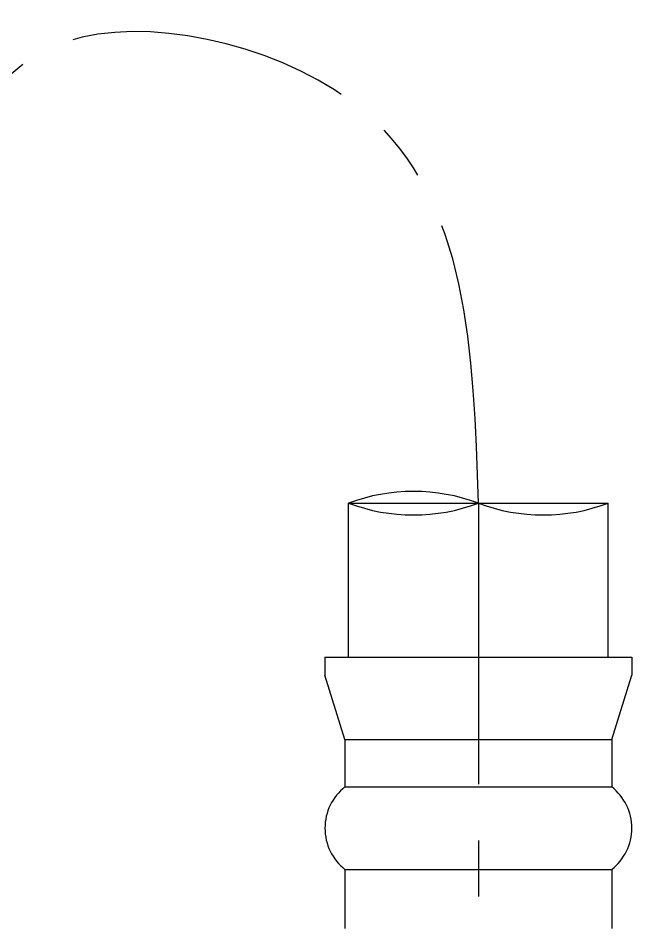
# Model space of a CAD drawing. Header units: millimetres. Extents: x 296 to 1136, y 93 to 687.
# Drawn here: x 462.47 to 488.46, y 271.43 to 309.96 of the extents above; entities that cross this region are included whole.
import ezdxf

# ---------------------------------------------------------------- set-up
doc = ezdxf.new("R2010")
doc.units = ezdxf.units.MM
doc.header["$LTSCALE"] = 0.75
doc.linetypes.add('CENTERX2', pattern=[101.6, 63.5, -12.7, 12.7, -12.7])
doc.layers.add('CENTER', color=1, linetype='CENTERX2')

msp = doc.modelspace()

# ---------------------------------------------------------------- linework, layer by layer
for p, q in [((476.461, 289.417, 0), (487.461, 289.417, 0)), ((476.461, 282.898, 0), (476.461, 289.417, 0)), ((487.461, 282.898, 0), (487.461, 289.417, 0)), ((475.461, 282.898, 0), (488.461, 282.898, 0)), ((475.461, 282.898, 0), (475.461, 282.131, 0)), ((488.461, 282.898, 0), (488.461, 282.131, 0)), ((476.311, 279.398, 0), (475.461, 282.131, 0)), ((487.611, 279.398, 0), (488.461, 282.131, 0)), ((476.311, 279.398, 0), (476.311, 277.398, 0)), ((476.311, 279.398, 0), (487.611, 279.398, 0)), ((487.611, 279.398, 0), (487.611, 277.398, 0)), ((476.311, 277.398, 0), (487.611, 277.398, 0)), ((476.311, 273.898, 0), (487.611, 273.898, 0)), ((476.311, 273.898, 0), (476.311, 271.398, 0)), ((487.611, 273.898, 0), (487.611, 271.398, 0))]:
    msp.add_line(p, q)
for centre, radius, start, end in [((479.211, 282.104, 0), 7.812, 69.3903, 110.6097), ((479.211, 296.729, 0), 7.812, 249.3903, 290.6097), ((484.711, 296.729, 0), 7.812, 249.3903, 290.6097), ((477.687, 275.648, 0), 2.226, 128.187, 231.813), ((486.234, 275.648, 0), 2.226, 308.187, 51.813)]:
    msp.add_arc(centre, radius, start, end)
at = {"layer": 'CENTER', "ltscale": 0.25}
msp.add_line((481.961, 289.417, 0), (481.961, 250.192, 0), dxfattribs=at)
msp.add_spline([(481.961, 289.417, 0), (477.154, 305.983, 0), (465.175, 309.157, 0), (452.563, 264.824, 0), (438.87, 263.053, 0), (431.735, 290.076), (431.735, 300.631)], degree=3, dxfattribs=at)

doc.saveas('drawing.dxf')
